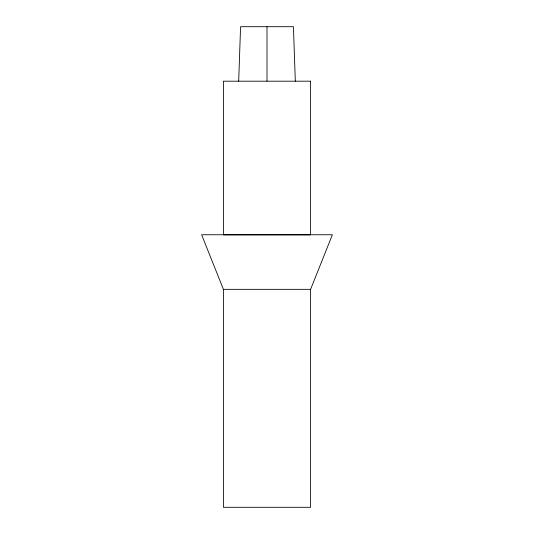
<?xml version="1.0" encoding="UTF-8"?>
<svg xmlns="http://www.w3.org/2000/svg" width="534" height="534" viewBox="0 0 534 534"><rect width="100%" height="100%" fill="white"/><g stroke="black" fill="none" stroke-linecap="round" stroke-linejoin="round"><path stroke-width="0.8" d="M238.685 81.188L240.574 26.7L293.426 26.7L295.315 81.188M310.594 289.341L332.388 234.753L201.612 234.753L223.406 289.341L223.406 507.3L310.594 507.3L310.594 289.341L223.406 289.341M267 26.7L267 81.188M310.594 81.188L223.406 81.188L223.406 234.853L310.594 234.853L310.594 81.188"/></g></svg>
